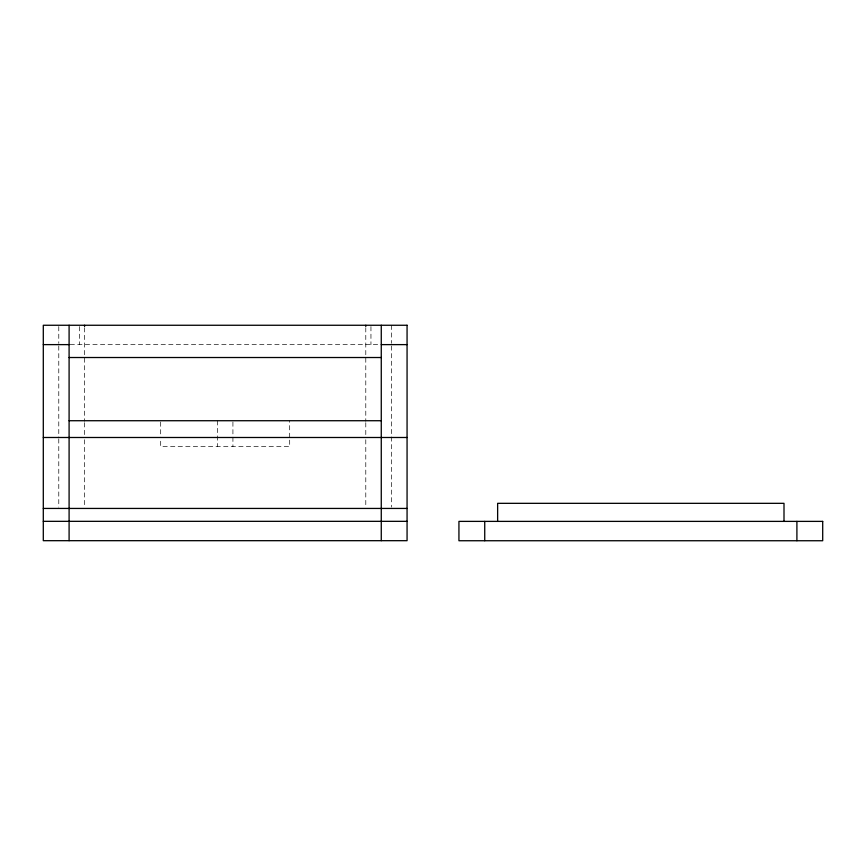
<?xml version="1.0" encoding="UTF-8"?>
<svg xmlns="http://www.w3.org/2000/svg" width="866" height="866" viewBox="0 0 866 866"><rect width="100%" height="100%" fill="white"/><g stroke="black" fill="none" stroke-linecap="round" stroke-linejoin="round"><path stroke-width="0.65" stroke-dasharray="4.33 3.25" d="M70.114 344.614L380.25 344.614M289.688 437.492L289.677 420.724M289.688 440.069L289.699 446.52L160.686 446.52L160.686 440.069M391.584 325.259L391.584 343.326M391.584 345.956L391.584 507.097M370.951 326.558L370.951 344.614M365.788 327.684L365.788 421.341M365.788 422.684L365.788 437.492M365.788 439.712L365.788 506.22M232.922 422.013L232.922 446.52M217.442 420.724L217.442 446.52M160.686 422.013L160.686 437.492M84.576 327.684L84.576 421.341M84.576 422.684L84.576 437.492M84.576 439.712L84.576 506.22M79.423 326.558L79.423 344.614M58.78 326.558L58.78 343.326M58.78 345.956L58.78 437.492M58.78 438.824L58.78 507.097"/><path stroke-width="1.3" d="M43.3 344.614L69.096 344.614M381.267 344.614L407.063 344.614M69.096 357.517L381.267 357.517M69.096 420.724L381.267 420.724M43.3 437.492L407.063 437.492M43.3 508.439L407.063 508.439M43.3 521.332L407.063 521.332M796.904 521.386L796.904 540.741M784.001 521.386L784.001 503.33L497.636 503.33L497.636 521.386M484.733 521.386L484.733 540.741M381.267 325.259L381.267 540.687M365.788 325.259L365.788 326.471M84.576 325.259L84.576 326.471M69.096 325.259L69.096 540.687M407.063 325.259L43.3 325.259L43.3 540.687L407.063 540.687L407.063 325.259M822.7 521.386L458.937 521.386L458.937 540.741L822.7 540.741L822.7 521.386"/></g></svg>
